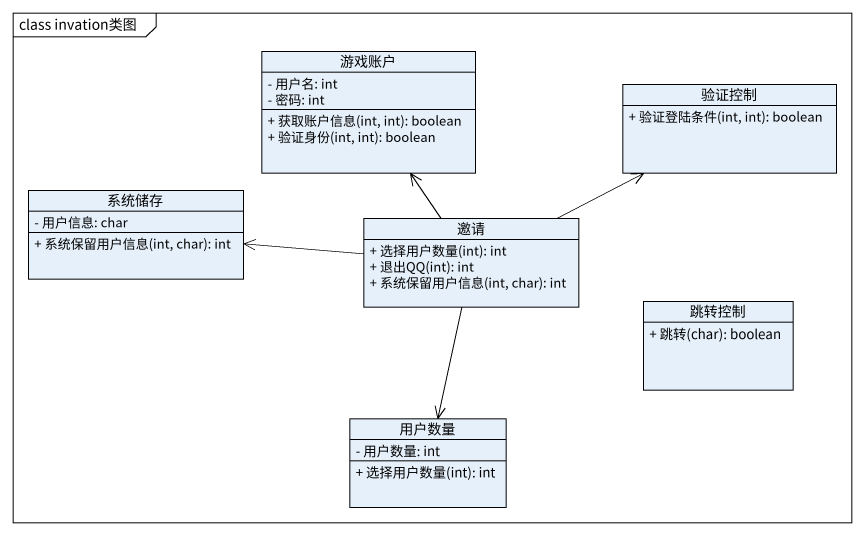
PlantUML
@startuml
mainframe class invation类图
hide circle
hide empty members
skinparam classAttributeIconSize 0
class 游戏账户 {
  - 用户名: int
  - 密码: int
  + 获取账户信息(int, int): boolean
  + 验证身份(int, int): boolean
}
class 验证控制 {
  + 验证登陆条件(int, int): boolean
}
class 系统储存 {
  - 用户信息: char
  + 系统保留用户信息(int, char): int
}
class 邀请 {
  + 选择用户数量(int): int
  + 退出QQ(int): int
  + 系统保留用户信息(int, char): int
}
class 跳转控制 {
  + 跳转(char): boolean
}
class 用户数量 {
  - 用户数量: int
  + 选择用户数量(int): int
}
邀请 -up-> 游戏账户
邀请 -right-> 验证控制
邀请 -left-> 系统储存
邀请 --> 用户数量
@enduml
